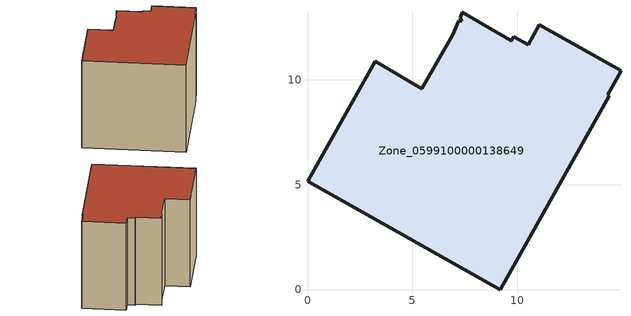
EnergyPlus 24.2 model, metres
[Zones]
Zone_0599100000138649
 floor ground (C_G): 9.72,11.86 9.83,12.06 10.51,11.67 11.04,12.61 14.94,10.42 14.3,9.28 14.38,9.24 9.2,0 0,5.16 3.22,10.87 5.45,9.58 6.92,12.15 7.21,12.81 7.35,12.79 7.27,12.96 7.38,13.21 z0
 wall outside (C_F): 14.3,9.28 14.94,10.42 11.04,12.61 10.51,11.67 9.83,12.06 9.72,11.86 7.38,13.21 7.27,12.96 7.35,12.79 7.21,12.81 6.92,12.15 5.45,9.58 3.22,10.87 0,5.16 9.2,0 14.38,9.24 14.3,9.28 z0:9.99
 roof outside (C_R): 9.83,12.06 9.72,11.86 7.38,13.21 7.27,12.96 7.35,12.79 7.21,12.81 6.92,12.15 5.45,9.58 3.22,10.87 0,5.16 9.2,0 14.38,9.24 14.3,9.28 14.94,10.42 11.04,12.61 10.51,11.67 z9.99
[BUILDING]
Pand.0599100000138649: North Axis=0; Terrain=City; Loads Convergence Tolerance Value=0.04; Temperature Convergence Tolerance Value=0.4; Solar Distribution=FullExterior; Maximum Number of Warmup Days=25; Minimum Number of Warmup Days=1
[Site:Location]
Rotterdam.The.Hague.AP_ZH_NLD Design_Conditions: Latitude=51.96; Longitude=4.45; Time Zone=1; Elevation=-4.5
[SITE:GROUNDTEMPERATURE:BUILDINGSURFACE]
18, 18, 18, 18, 18, 18, 18, 18, 18, 18, 18, 18
[MATERIAL] Thermal Absorptance=0.9; Solar Absorptance=0.7; Visible Absorptance=0.7
Name | Roughness | Thickness | Conductivity | Density | Specific Heat
G.TC.1946 | MediumSmooth | 0.15 | 1 | 540 | 1210
F.TC.1946 | Rough | 0.3 | 0.857143 | 1920 | 840
R.TC.1946 | MediumRough | 0.2 | 0.909091 | 1500 | 1000
[CONSTRUCTION]
C_G: G.TC.1946
C_F: F.TC.1946
C_R: R.TC.1946
[ZONE]
Zone_0599100000138649: Type=1; Multiplier=1; Ceiling Height=Autocalculate; Volume=Autocalculate; Floor Area=autocalculate; Part of Total Floor Area=Yes
[ZONEINFILTRATION:DESIGNFLOWRATE]
Infil_Zone_0599100000138649: Zone or ZoneList or Space or SpaceList=Zone_0599100000138649; Schedule=AlwaysOn; Design Flow Rate Calculation Method=Flow/Area; Flow Rate per Floor Area=0.003; Constant Term Coefficient=1; Temperature Term Coefficient=0; Velocity Term Coefficient=0; Velocity Squared Term Coefficient=0
[HVACTEMPLATE:ZONE:IDEALLOADSAIRSYSTEM]
Zone_0599100000138649: Maximum Heating Supply Air Temperature=50; Minimum Cooling Supply Air Temperature=13; Maximum Heating Supply Air Humidity Ratio=0.0156; Minimum Cooling Supply Air Humidity Ratio=0.0077; Heating Limit=NoLimit; Cooling Limit=NoLimit; Dehumidification Control Type=ConstantSensibleHeatRatio; Cooling Sensible Heat Ratio=0.7; Dehumidification Setpoint=60; Humidification Control Type=None; Humidification Setpoint=30; Outdoor Air Method=None; Outdoor Air Flow Rate per Person=0.00944; Outdoor Air Flow Rate per Zone Floor Area=0; Outdoor Air Flow Rate per Zone=0; Demand Controlled Ventilation Type=None; Outdoor Air Economizer Type=NoEconomizer; Heat Recovery Type=None; Sensible Heat Recovery Effectiveness=0.7; Latent Heat Recovery Effectiveness=0.65
[ZONECONTROL:THERMOSTAT]
ThermostatControl_Zone_0599100000138649: Zone or ZoneList=Zone_0599100000138649; Control Type Schedule=DualSetpointControlType; Control 1=Thermostat_Zone_0599100000138649; Temperature Difference Between Cutout And Setpoint=0
[THERMOSTATSETPOINT:DUALSETPOINT]
Thermostat_Zone_0599100000138649: Heating Setpoint Temperature Schedule=HeatingSetpoint_Zone_0599100000138649; Cooling Setpoint Temperature Schedule=CoolingSetpoint_Zone_0599100000138649
[SCHEDULE:COMPACT]
HeatingSetpoint_Zone_0599100000138649: Through: 12/31, For: AllDays, Until: 24:00, 21
CoolingSetpoint_Zone_0599100000138649: Through: 12/31, For: AllDays, Until: 24:00, 24
DualSetpointControlType: Through: 12/31, For: AllDays, Until: 24:00, 4
AlwaysOn: Through: 12/31, For: AllDays, Until: 24:00, 1
